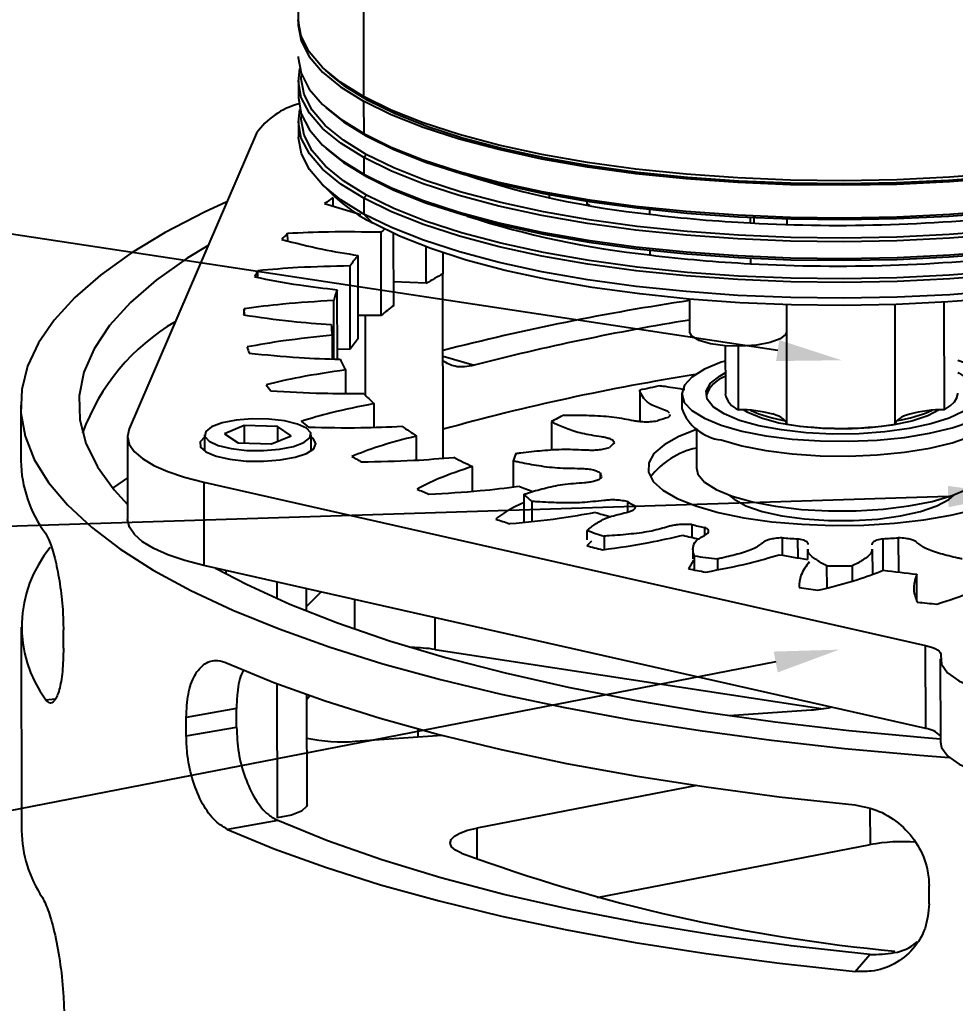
# Model space of a CAD drawing. Header units: millimetres. Extents: x -23 to 1189, y 0 to 841.
# Drawn here: x 428.4 to 573.2, y 382.5 to 534.8 of the extents above; entities that cross this region are included whole.
import ezdxf
from ezdxf import colors
from ezdxf.entities.mleader import LeaderData, LeaderLine
from ezdxf.math import Vec2, Vec3

# ---------------------------------------------------------------- set-up
doc = ezdxf.new("R2010")
doc.units = ezdxf.units.MM

msp = doc.modelspace()

# ---------------------------------------------------------------- linework, layer by layer
at = {"color": 7, "linetype": 'Continuous', "lineweight": 25}
for p, q in [((471.38, 581.47), (471.47, 534.8)), ((481.5, 569.56), (481.59, 522.89)), ((471.66, 533.52), (471.51, 534.74)), ((471.47, 534.09), (471.47, 534.03)), ((475.71, 526.96), (476.42, 526.31)), ((471.49, 525.36), (471.5, 522.78)), ((482.26, 522.29), (481.59, 522.89)), ((475.72, 521.23), (476.15, 520.84)), ((481.6, 522.18), (481.61, 517.17)), ((471.5, 519.06), (471.51, 516.62)), ((465.02, 517.22), (445.28, 471.45)), ((481.61, 517.17), (482, 516.8)), ((475.73, 514.93), (476.16, 514.55)), ((481.61, 513.45), (482.01, 513.94)), ((481.61, 513.45), (481.62, 510.87)), ((481.62, 510.87), (482.02, 510.5)), ((474.96, 509.52), (476.4, 508.08)), ((476.87, 505.96), (476.86, 507.24)), ((481.63, 507.15), (482.02, 507.64)), ((481.63, 507.15), (481.63, 504.71)), ((510.35, 507.25), (510.35, 507.73)), ((475.56, 506.36), (481.14, 504.63)), ((516.18, 506.22), (516.18, 506.72)), ((516.6, 506.04), (516.18, 506.22)), ((482.95, 503.35), (481.63, 504.71)), ((525.86, 505.42), (525.86, 504.68)), ((541.45, 504.18), (541.45, 503.32)), ((542.06, 503.29), (542.06, 504.15)), ((547.16, 503.08), (547.15, 503.96)), ((469.84, 500.56), (469.83, 501.7)), ((484.32, 489), (484.29, 501.89)), ((486.25, 490.57), (486.23, 501.71)), ((491.3, 493.99), (491.29, 499.63)), ((480.77, 485.42), (480.74, 498.31)), ((493.88, 495.48), (493.88, 498.72)), ((525.87, 499.12), (525.87, 498.38)), ((479.52, 483.79), (479.5, 496.68)), ((541.46, 497.89), (541.46, 497.02)), ((465.23, 494.9), (465.23, 495.94)), ((493.91, 466.93), (493.85, 495.46)), ((491.3, 493.99), (486.24, 494.21)), ((477.53, 482.25), (477.51, 492.99)), ((476.99, 482.27), (476.97, 491.33)), ((532.03, 491.54), (532.04, 486.47)), ((547.04, 490.68), (547.07, 472.17)), ((563.89, 472.17), (563.85, 490.71)), ((571.41, 491.06), (571.45, 474.41)), ((463.13, 489.08), (463.12, 490.05)), ((484.32, 489), (480.76, 489.02)), ((481.81, 489.02), (481.84, 476.72)), ((476.76, 482.28), (476.75, 485.94)), ((537.57, 484.32), (537.59, 476.89)), ((539.62, 474.41), (539.6, 484.25)), ((479.52, 483.79), (477.53, 483.73)), ((493.88, 482.72), (498.7, 481.3)), ((478.85, 476.96), (478.84, 480.58)), ((524.34, 477.45), (524.35, 472.62)), ((530.84, 476.87), (530.84, 474.58)), ((428.51, 475.12), (428.53, 466.53)), ((483.22, 471.72), (483.21, 475.36)), ((510.65, 472.58), (510.66, 468.19)), ((456.96, 470.53), (456.97, 468.02)), ((463.1, 471.96), (460.05, 470.7)), ((460.05, 470.7), (462.16, 469.29)), ((468.27, 471.81), (463.1, 471.96)), ((463.1, 471.96), (463.11, 469.26)), ((470.38, 470.39), (468.27, 471.81)), ((468.27, 471.81), (468.28, 469.52)), ((473.47, 468.06), (473.46, 470.56)), ((533.1, 471.51), (533.11, 465.43)), ((445.04, 470.3), (445.06, 457.41)), ((462.16, 469.29), (467.33, 469.13)), ((467.33, 469.13), (470.38, 470.39)), ((489.79, 466.62), (489.78, 470.34)), ((504.74, 466.49), (504.75, 462.48)), ((498.46, 461.81), (498.45, 465.63)), ((518.19, 464.67), (518.19, 463.78)), ((456.84, 463.2), (568.58, 437.93)), ((456.84, 463.2), (456.87, 450.32)), ((506.45, 457.03), (506.44, 461.33)), ((507.63, 460.22), (507.64, 457.16)), ((522.42, 460.2), (522.42, 458.57)), ((516.21, 454.29), (516.21, 455.73)), ((532.39, 456.63), (532.4, 454.66)), ((534.37, 456.2), (534.37, 454.99)), ((516.87, 454.08), (516.12, 453.36)), ((518.81, 454.86), (518.82, 452.78)), ((546.38, 454.6), (546.38, 451.9)), ((548.77, 454.44), (548.78, 451.5)), ((561.96, 454.44), (561.97, 449.55)), ((564.36, 454.59), (564.37, 449.29)), ((532.57, 452.79), (532.57, 451.36)), ((550.28, 452.83), (550.28, 451.25)), ((560.39, 448.98), (560.38, 452.85)), ((532.65, 451.15), (531.86, 449.8)), ((532.79, 449.62), (532.79, 451.8)), ((536.36, 451.33), (536.36, 449.66)), ((568.61, 425.05), (456.87, 450.32)), ((460.25, 449.55), (460.25, 449.05)), ((553.32, 446.85), (553.31, 450.25)), ((557.23, 450.25), (557.23, 447.91)), ((468.14, 447.76), (468.15, 445.21)), ((567.22, 444.87), (567.21, 448.96)), ((472.77, 443.27), (472.76, 446.72)), ((480.25, 440.46), (480.24, 445.03)), ((492.62, 442.23), (492.63, 437.31)), ((428.58, 440.76), (428.64, 409.27)), ((435.13, 437.5), (435.12, 440.36)), ((492.63, 437.31), (552.71, 428.14)), ((568.61, 425.05), (568.58, 437.93)), ((570.86, 435.85), (570.89, 422.96)), ((468.18, 432.03), (468.22, 411.22)), ((432.38, 429.53), (433.86, 429.65)), ((472.83, 413.3), (472.79, 430.33)), ((461.91, 428.16), (454.13, 426.79)), ((461.92, 425.3), (461.91, 428.16)), ((538.2, 427.08), (550.85, 427.95)), ((454.14, 423.93), (454.13, 426.79)), ((454.14, 423.93), (461.92, 425.3)), ((490.06, 423.76), (490.06, 424.99)), ((480.3, 423.09), (493.74, 424.02)), ((533.16, 416.23), (499.13, 409.65)), ((560.03, 407.1), (560.02, 412.61)), ((468.31, 410.81), (460.52, 409.45)), ((499.13, 409.65), (499.14, 404.84)), ((517.74, 398.93), (560.03, 407.1)), ((569.14, 397.92), (569.13, 400.79)), ((557.66, 387.48), (559.97, 390.09))]:
    msp.add_line(p, q, dxfattribs=at)
at = {"color": 7, "linetype": 'Continuous', "lineweight": 25, "flags": 128}
for points in [[(481.59, 522.89), (478.03, 525.11), (475.22, 527.42), (473.17, 529.8), (471.92, 532.23), (471.47, 534.69), (471.47, 534.8)], [(471.48, 534.45), (471.48, 533.97), (471.92, 531.52), (473.17, 529.08), (475.22, 526.7), (478.03, 524.39), (481.6, 522.18)], [(471.48, 529.08), (471.48, 528.96), (471.93, 526.51), (473.18, 524.07), (475.23, 521.69), (478.04, 519.38), (481.61, 517.17)], [(481.61, 513.45), (478.05, 515.66), (475.23, 517.97), (473.19, 520.35), (471.94, 522.78), (471.49, 525.24), (471.72, 527.22)], [(482.01, 513.94), (478.46, 516.14), (475.66, 518.44), (473.63, 520.81), (472.39, 523.23), (471.94, 525.67), (471.97, 526.41)], [(482.26, 522.29), (478.73, 524.48), (476.42, 526.31)], [(471.5, 522.78), (471.5, 522.66), (471.94, 520.21), (473.2, 517.77), (475.24, 515.39), (478.06, 513.08), (481.62, 510.87)], [(580.27, 511.04), (572.28, 510.41), (564.13, 510.02), (555.9, 509.88), (547.67, 509.97), (539.51, 510.3), (531.5, 510.88), (523.72, 511.68), (516.26, 512.71), (509.16, 513.95), (502.52, 515.39), (496.38, 517.03), (490.81, 518.83), (485.87, 520.8), (481.59, 522.89)], [(481.63, 507.15), (478.06, 509.36), (475.25, 511.67), (473.2, 514.05), (471.95, 516.48), (471.5, 518.94), (471.73, 520.92)], [(476.15, 520.84), (478.46, 519.01), (482, 516.8)], [(580.27, 510.32), (572.28, 509.7), (564.14, 509.31), (555.9, 509.16), (547.67, 509.25), (539.51, 509.59), (531.5, 510.16), (523.73, 510.96), (516.26, 511.99), (509.16, 513.23), (502.52, 514.68), (496.38, 516.31), (490.81, 518.12), (485.87, 520.08), (481.6, 522.18)], [(580.05, 510.54), (572.13, 509.92), (564.06, 509.53), (555.9, 509.38), (547.74, 509.48), (539.65, 509.81), (531.72, 510.38), (524.01, 511.17), (516.61, 512.19), (509.58, 513.42), (502.99, 514.85), (496.91, 516.47), (491.39, 518.26), (486.49, 520.21), (482.26, 522.29)], [(482.02, 507.64), (478.48, 509.84), (475.68, 512.14), (473.64, 514.51), (472.4, 516.93), (471.95, 519.37), (471.98, 520.11)], [(481.63, 504.71), (478.07, 506.93), (475.25, 509.24), (473.21, 511.62), (471.96, 514.05), (471.51, 516.51), (471.51, 516.62)], [(481.61, 517.17), (485.88, 515.07), (490.82, 513.11), (496.39, 511.3), (502.53, 509.67), (509.17, 508.22), (516.27, 506.98), (523.74, 505.95), (531.51, 505.15), (539.52, 504.58), (547.68, 504.24), (555.91, 504.15), (564.15, 504.3), (572.29, 504.69), (580.28, 505.31)], [(482, 516.8), (486.25, 514.72), (491.17, 512.77), (496.71, 510.97), (502.81, 509.34), (509.42, 507.91), (516.48, 506.67), (523.91, 505.65), (531.64, 504.85), (539.6, 504.28), (547.72, 503.95), (555.91, 503.86), (564.1, 504), (572.2, 504.39), (580.15, 505.01)], [(476.16, 514.55), (478.47, 512.71), (482.02, 510.5)], [(580.29, 501.59), (572.3, 500.97), (564.15, 500.58), (555.92, 500.43), (547.69, 500.52), (539.53, 500.86), (531.52, 501.43), (523.74, 502.23), (516.27, 503.26), (509.18, 504.5), (502.54, 505.95), (496.4, 507.58), (490.83, 509.39), (485.89, 511.35), (481.61, 513.45)], [(580.15, 502.15), (572.21, 501.53), (564.11, 501.14), (555.92, 500.99), (547.73, 501.09), (539.61, 501.42), (531.65, 501.99), (523.91, 502.79), (516.48, 503.81), (509.43, 505.04), (502.82, 506.48), (496.71, 508.11), (491.18, 509.9), (486.26, 511.85), (482.01, 513.94)], [(481.62, 510.87), (485.89, 508.77), (490.84, 506.81), (496.4, 505), (502.54, 503.37), (509.19, 501.93), (516.28, 500.68), (523.75, 499.65), (531.52, 498.85), (539.53, 498.28), (547.69, 497.95), (555.93, 497.85), (564.16, 498), (572.31, 498.39), (580.29, 499.01)], [(482.02, 510.5), (486.27, 508.42), (491.18, 506.47), (496.72, 504.67), (502.82, 503.05), (509.44, 501.61), (516.49, 500.37), (523.92, 499.35), (531.65, 498.55), (539.62, 497.98), (547.73, 497.65), (555.92, 497.56), (564.11, 497.7), (572.22, 498.09), (580.16, 498.71)], [(580.3, 495.29), (572.31, 494.67), (564.16, 494.28), (555.93, 494.13), (547.7, 494.22), (539.54, 494.56), (531.53, 495.13), (523.76, 495.93), (516.29, 496.96), (509.19, 498.2), (502.55, 499.65), (496.41, 501.28), (490.84, 503.09), (485.9, 505.05), (481.63, 507.15)], [(580.17, 495.85), (572.22, 495.23), (564.12, 494.84), (555.93, 494.69), (547.74, 494.79), (539.62, 495.12), (531.66, 495.69), (523.93, 496.49), (516.5, 497.51), (509.44, 498.75), (502.83, 500.18), (496.73, 501.81), (491.19, 503.6), (486.27, 505.55), (482.02, 507.64)], [(460.44, 506.61), (456.94, 504.98), (450.88, 501.84), (445.51, 498.58), (440.84, 495.24), (436.9, 491.81), (433.71, 488.31), (431.26, 484.76), (429.59, 481.17), (428.68, 477.56), (428.55, 473.94), (429.2, 470.33), (430.62, 466.74), (432.81, 463.18), (435.76, 459.68), (439.46, 456.24), (443.88, 452.88), (449.02, 449.61), (454.86, 446.45), (461.36, 443.4), (468.5, 440.49), (476.25, 437.73), (484.59, 435.11), (493.47, 432.67), (502.86, 430.4), (512.73, 428.31), (523.02, 426.42), (533.7, 424.74), (544.73, 423.25), (556.05, 421.99), (567.63, 420.94), (572.24, 420.59)], [(580.3, 492.86), (572.32, 492.23), (564.17, 491.84), (555.94, 491.7), (547.7, 491.79), (539.54, 492.12), (531.54, 492.7), (523.76, 493.5), (516.29, 494.53), (509.2, 495.77), (502.55, 497.21), (496.42, 498.85), (490.85, 500.65), (485.9, 502.62), (481.63, 504.71)], [(579.87, 491.71), (572.02, 491.1), (564.02, 490.71), (555.93, 490.57), (547.84, 490.66), (539.83, 490.99), (531.97, 491.55), (524.33, 492.34), (516.99, 493.35), (510.02, 494.57), (503.5, 495.99), (497.47, 497.59), (492, 499.37), (487.14, 501.29), (482.95, 503.35)], [(457.53, 499.85), (454.3, 497.87), (449.5, 494.49), (445.49, 491.01), (442.27, 487.46), (439.88, 483.86), (438.31, 480.22), (437.57, 476.55), (437.67, 472.88), (438.61, 469.23), (440.39, 465.6), (442.98, 462.02), (445.06, 459.77)], [(547.04, 486.5), (546.91, 486.09), (546.07, 485.39), (544.51, 484.82), (542.42, 484.42), (540.01, 484.25), (537.56, 484.32), (535.31, 484.63), (533.53, 485.14), (532.4, 485.79), (532.04, 486.47)], [(537.58, 481.96), (536.95, 481.76), (534.35, 480.68), (532.42, 479.48), (531.24, 478.2), (530.84, 476.88), (531.23, 475.56), (532.41, 474.29), (534.34, 473.09), (536.94, 472.03)], [(536.94, 472.03), (540.15, 471.12), (543.85, 470.39), (547.93, 469.88), (552.25, 469.59), (556.69, 469.54), (561.08, 469.72), (565.31, 470.14), (569.21, 470.78), (572.68, 471.61), (575.6, 472.61), (577.88, 473.75), (579.44, 475), (580.24, 476.3), (580.24, 477.63), (579.45, 478.93), (577.89, 480.17), (575.62, 481.3), (573.58, 482.03)], [(573.58, 480.19), (573.8, 480.08), (575.49, 478.96), (576.41, 477.76), (576.54, 476.54), (575.86, 475.32), (574.4, 474.17), (572.22, 473.12), (569.4, 472.22), (566.05, 471.5), (562.29, 470.99), (558.28, 470.71), (554.17, 470.66), (550.11, 470.86), (546.26, 471.29), (542.77, 471.93), (539.77, 472.77), (537.38, 473.77), (535.69, 474.88), (534.76, 476.08), (534.63, 477.31), (535.31, 478.52), (536.77, 479.68), (537.58, 480.12)], [(571.45, 474.41), (572.36, 475), (573.03, 475.63), (573.44, 476.27), (573.59, 476.92), (573.59, 476.96)], [(536.95, 469.74), (540.15, 468.83), (543.85, 468.1), (547.93, 467.59), (552.26, 467.3), (556.69, 467.25), (561.09, 467.43), (565.31, 467.85), (569.22, 468.48), (572.69, 469.32), (575.61, 470.32), (577.89, 471.46), (579.45, 472.71), (580.24, 474.01), (580.34, 474.68)], [(570.7, 474.4), (568.93, 473.48), (566.44, 472.66), (563.4, 472.02), (559.97, 471.61), (556.32, 471.43), (552.64, 471.5), (549.1, 471.81), (545.88, 472.35), (543.16, 473.09), (541.05, 473.99), (540.39, 474.4)], [(547.07, 472.17), (547.04, 472.39), (546.94, 472.61), (546.76, 472.82), (546.52, 473.03), (546.21, 473.23), (545.84, 473.42), (545.4, 473.59), (544.91, 473.76)], [(566.12, 473.75), (565.62, 473.59), (565.18, 473.41), (564.8, 473.22), (564.48, 473.02), (564.23, 472.82), (564.04, 472.6), (563.93, 472.39), (563.89, 472.17)], [(468.57, 468.3), (470.73, 468.72), (472.36, 469.33), (473.28, 470.05), (473.42, 470.82), (472.75, 471.56), (471.35, 472.21), (469.34, 472.69), (466.94, 472.96), (464.36, 473), (461.86, 472.79), (459.7, 472.37), (458.07, 471.77), (457.15, 471.05), (457.01, 470.28), (457.68, 469.53), (459.08, 468.89), (461.09, 468.41), (463.49, 468.13), (466.07, 468.1), (468.57, 468.3)], [(445.28, 471.45), (445.04, 470.28), (445.31, 469.11), (446.08, 467.96), (447.35, 466.85), (449.1, 465.81), (451.29, 464.84), (453.88, 463.96), (456.84, 463.2)], [(533.1, 471.35), (530.36, 470.27), (528.09, 468.99), (526.53, 467.62), (525.72, 466.2), (525.69, 464.75), (526.43, 463.33), (527.93, 461.96), (530.15, 460.69), (533.02, 459.53), (536.48, 458.53), (540.44, 457.71), (544.79, 457.09), (549.41, 456.69), (554.2, 456.52), (559.03, 456.57), (563.76, 456.86), (568.29, 457.37), (572.49, 458.09), (576.25, 459)], [(456.97, 470.17), (456.29, 469.44), (456.35, 468.64), (457.19, 467.88), (458.75, 467.23), (460.89, 466.75), (463.4, 466.48), (466.08, 466.44), (468.68, 466.64), (470.98, 467.06), (472.76, 467.66), (473.87, 468.39), (474.22, 469.19), (473.76, 469.98), (473.47, 470.21)], [(533.11, 465.43), (533.35, 464.45), (534.37, 463.21), (536.17, 462.05), (538.66, 461.02)], [(538.66, 461.02), (541.77, 460.15), (545.37, 459.47), (549.35, 459), (553.55, 458.77), (557.83, 458.79), (562.03, 459.04), (565.99, 459.53), (569.58, 460.23), (572.67, 461.12), (575.14, 462.17), (576.9, 463.33), (577.89, 464.58), (578.11, 465.51)], [(445.05, 463.88), (442.88, 462.37), (442.76, 462.28)], [(538.25, 461.16), (538.95, 460.55), (540.77, 459.54), (543.27, 458.67), (546.34, 457.98), (549.82, 457.51), (553.57, 457.26), (557.42, 457.26), (561.18, 457.5), (564.69, 457.98), (567.78, 458.67), (570.32, 459.53), (572.19, 460.54), (572.99, 461.23)], [(456.87, 450.32), (453.91, 451.08), (451.31, 451.96), (449.12, 452.92), (447.38, 453.97), (446.11, 455.08), (445.33, 456.23), (445.06, 457.39), (445.06, 457.41)], [(458.68, 449.9), (463.46, 447.4), (470.17, 444.34), (477.56, 441.42), (485.61, 438.67), (494.27, 436.08), (503.5, 433.68), (513.27, 431.47), (523.52, 429.46), (534.21, 427.67), (545.29, 426.11), (556.7, 424.77), (568.4, 423.67), (570.88, 423.47)], [(475.02, 446.21), (473.06, 444.27), (472.77, 443.95)], [(568.58, 437.93), (569.14, 437.79), (569.64, 437.62), (570.07, 437.44), (570.41, 437.24), (570.68, 437.04), (570.85, 436.82), (570.93, 436.6), (570.93, 436.38)], [(570.93, 436.38), (571.02, 435.02), (571.97, 433.7), (573.74, 432.45), (576.27, 431.33), (579.46, 430.37), (583.2, 429.6), (587.36, 429.07), (591.79, 428.78), (596.33, 428.74), (600.82, 428.96), (605.09, 429.43), (609, 430.12), (612.4, 431.03), (615.17, 432.11), (617.22, 433.33), (618.46, 434.63)], [(460.46, 435.21), (467.72, 432.21), (475.63, 429.35), (484.15, 426.66), (493.24, 424.14), (502.88, 421.81), (513.01, 419.67), (523.6, 417.74), (534.59, 416.02), (545.94, 414.52), (557.61, 413.25)], [(472.8, 429.64), (473.09, 429.96), (473.28, 430.16)], [(570.89, 422.96), (571.05, 422.14), (572, 420.81), (573.77, 419.57), (576.29, 418.44), (579.48, 417.48), (583.23, 416.72), (587.39, 416.18), (591.82, 415.89), (596.36, 415.86), (600.84, 416.07), (605.12, 416.54), (609.02, 417.24), (612.42, 418.15), (615.2, 419.23), (617.24, 420.44), (618.49, 421.75)], [(472.83, 413.3), (472.77, 413.01), (471.99, 412.27), (470.41, 411.65), (468.22, 411.22)], [(559.97, 390.09), (547.78, 391.45), (535.95, 393.06), (524.55, 394.93), (513.64, 397.05), (503.28, 399.39), (493.52, 401.95), (484.4, 404.72), (475.99, 407.68), (468.31, 410.81)], [(496.73, 405.79), (495.8, 406.26), (495.21, 406.78), (494.98, 407.32), (495.13, 407.87), (495.65, 408.4), (496.51, 408.88), (497.69, 409.31), (499.13, 409.65)], [(460.52, 409.45), (467.77, 406.44), (475.68, 403.59), (484.2, 400.89), (493.29, 398.38), (502.93, 396.04), (513.06, 393.91), (523.65, 391.97), (534.64, 390.25), (545.99, 388.75), (557.66, 387.48)]]:
    msp.add_lwpolyline(points, dxfattribs=at)
at = {"color": 7, "linetype": 'Continuous', "lineweight": 25}
for centre, radius, start, end in [((474.48, 510.57), 11.57, 104.6028, 144.9222), ((540.57, 643.01), 139.1, 251.9371, 263.9305), ((510.04, 456.81), 60.36, 123.3408, 124.8333), ((495.31, 527.41), 27.05, 225.6226, 242.7914), ((540.64, 637.08), 139.48, 252.0426, 263.9197), ((553.49, 731.66), 228.65, 263.0576, 266.9803), ((555, 751.32), 248.36, 266.8726, 276.8804), ((493.59, 477.22), 34.11, 134.1506, 136.3343), ((509.95, 472.26), 39.2, 129.8183, 130.8926), ((498.62, 483.38), 23.29, 140.1399, 145.1856), ((553.51, 725.36), 228.65, 263.0576, 266.9803), ((555.01, 745.02), 248.36, 266.8726, 276.8804), ((482.16, 486.18), 19.54, 150.0259, 153.1915), ((528.23, 432.68), 71.57, 118.6829, 121.0696), ((490.94, 487.74), 14.43, 158.6496, 165.5938), ((511.54, 457.52), 41.62, 127.4211, 130.847), ((588.72, 113.35), 382.2, 98.5287, 104.3675), ((477, 488.08), 14.02, 171.9081, 175.8591), ((469.16, 459.5), 33.08, 120.3886, 159.9405), ((489.34, 488.13), 12.78, 182.374, 189.9017), ((589.32, 132.36), 360.52, 99.1424, 104.5585), ((498.64, 470.5), 23.29, 140.1399, 145.1856), ((478.7, 488.51), 15.76, 196.0884, 199.7424), ((493.99, 489.85), 17.76, 205.4306, 211.4759), ((586.51, 138.33), 345.7, 98.9204, 105.5389), ((487.04, 493.27), 25.41, 216.0971, 218.7547), ((539.05, 475.1), 4.69, 108.2501, 161.3338), ((504.34, 497.98), 30.96, 222.7838, 226.9568), ((546.63, 381.87), 98.14, 101.2278, 103.13), ((540.8, 477.46), 3.27, 190.0543, 248.6885), ((525.87, 445.27), 31.27, 115.045, 119.1233), ((537.83, 477.12), 7.43, 199.9367, 263.1689), ((539.92, 455.19), 19.22, 74.9467, 90.898), ((550.56, 494.78), 22.37, 246.0346, 260.5761), ((560.88, 493.71), 21.23, 278.83, 294.2096), ((571.15, 454.87), 19.54, 89.1302, 104.9065), ((501.08, 507.46), 45.41, 230.0965, 231.9008), ((541.94, 430.38), 44.84, 107.1088, 109.3318), ((555.49, 528.08), 56.54, 261.4356, 278.5431), ((519.24, 516.56), 54.8, 234.6357, 237.4873), ((526.45, 461.82), 9.6, 128.907, 135.1221), ((510.05, 465.17), 5.46, 152.963, 166.0213), ((535.69, 456.56), 12.21, 102.2478, 142.5597), ((448.03, 466.87), 19.5, 181.0141, 216.4125), ((519.25, 534.64), 78.14, 239.6565, 240.913), ((537.04, 547.89), 90.86, 242.8342, 244.8698), ((521.95, 465.51), 3.85, 192.5308, 203.9546), ((539.59, 576.22), 124.45, 246.4454, 247.3668), ((554.93, 589.66), 136.32, 248.7819, 249.7715), ((515.38, 469.67), 12.22, 222.9928, 230.6249), ((533.13, 479.17), 21.79, 240.5636, 244.1602), ((572.86, 643.73), 193.3, 253.3475, 254.0645), ((560.04, 631.13), 183.07, 251.5306, 252.2429), ((536.1, 510.86), 58.61, 250.1671, 252.8495), ((548.35, 525.02), 70.22, 256.8622, 258.5105), ((588.66, 705.26), 256.84, 257.0229, 257.5997), ((555.06, 571.93), 117.66, 265.7667, 266.9351), ((555.67, 572.92), 118.64, 273.0367, 274.1986), ((447.84, 440.85), 19.16, 140.2987, 216.1972), ((578.68, 695.96), 250.53, 255.5405, 256.1184), ((552.1, 582.8), 132.42, 261.6121, 263.1699), ((601.61, 771.61), 324.45, 260.1155, 260.8971), ((594.04, 765.31), 321.58, 258.8517, 259.341), ((555.3, 620.88), 170.64, 269.3316, 270.6471), ((610.01, 830.26), 383.69, 262.8168, 263.5959), ((605.28, 832.57), 389.77, 261.7002, 262.1306), ((612.27, 890.79), 448.42, 264.2424, 264.6344), ((488.63, 410.07), 27.54, 81.6466, 89.1959), ((549.43, 450.71), 22.81, 273.5647, 281.4585), ((568.21, 421.38), 3.69, 43.6361, 83.8541), ((478.21, 448.89), 25.88, 257.9414, 274.6246), ((447.92, 409.6), 19.28, 180.9924, 213.6448), ((564.94, 379.85), 27.69, 85.6027, 100.2183), ((588.2, 654.31), 264.81, 249.7941, 264.7209)]:
    msp.add_arc(centre, radius, start, end, dxfattribs=at)
for points, knots in [([(484.29, 501.89), (481.58, 501.93), (476.74, 502.02), (471.95, 501.8), (469.83, 501.7)], [0, 0, 0, 0, 0.559727, 1, 1, 1, 1]), ([(468.92, 500.78), (470.97, 500.25), (474.62, 499.3), (478.87, 498.61), (480.74, 498.31)], [0, 0, 0, 0, 0.560078, 1, 1, 1, 1]), ([(479.5, 496.68), (476.79, 496.62), (471.95, 496.52), (467.28, 496.12), (465.23, 495.94)], [0, 0, 0, 0, 0.559727, 1, 1, 1, 1]), ([(464.72, 494.99), (466.97, 494.54), (471.01, 493.74), (475.52, 493.22), (477.51, 492.99)], [0, 0, 0, 0, 0.560078, 1, 1, 1, 1]), ([(476.97, 491.33), (474.31, 491.17), (469.55, 490.88), (465.09, 490.31), (463.12, 490.05)], [0, 0, 0, 0, 0.559727, 1, 1, 1, 1]), ([(463.02, 489.09), (465.45, 488.74), (469.8, 488.1), (474.5, 487.76), (476.57, 487.6)], [0, 0, 0, 0, 0.560078, 1, 1, 1, 1]), ([(476.75, 485.94), (474.18, 485.68), (469.57, 485.21), (465.39, 484.47), (463.55, 484.14)], [0, 0, 0, 0, 0.559727, 1, 1, 1, 1]), ([(463.86, 483.19), (466.43, 482.92), (471.02, 482.46), (475.83, 482.3), (477.95, 482.23)], [0, 0, 0, 0, 0.560078, 1, 1, 1, 1]), ([(498.7, 481.3), (497.68, 481.12), (495.92, 480.82), (494.48, 481.62), (493.88, 481.96)], [0, 0, 0, 0, 0.580031, 1, 1, 1, 1]), ([(478.84, 480.58), (476.4, 480.23), (472.03, 479.59), (468.2, 478.69), (466.51, 478.3)], [0, 0, 0, 0, 0.559727, 1, 1, 1, 1]), ([(467.23, 477.36), (469.89, 477.2), (474.64, 476.92), (479.49, 476.94), (481.62, 476.95)], [0, 0, 0, 0, 0.560078, 1, 1, 1, 1]), ([(528.96, 473.88), (528.88, 473.96), (528.7, 474.13), (527.67, 474.55), (525.93, 475.15), (524.92, 476.17), (524.47, 476.94), (524.36, 477.37), (524.34, 477.45)], [0, 0, 0, 0, 0.066697, 0.132503, 0.40018, 0.668615, 0.937302, 1, 1, 1, 1]), ([(527.52, 478.14), (527.77, 478.11), (529.09, 477.94), (530.32, 477.73), (531.32, 477.56)], [0, 0, 0, 0, 0.191553, 1, 1, 1, 1]), ([(483.21, 475.36), (480.94, 474.91), (476.87, 474.11), (473.45, 473.08), (471.95, 472.62)], [0, 0, 0, 0, 0.559727, 1, 1, 1, 1]), ([(512.64, 473.6), (512.91, 473.6), (514.35, 473.61), (516.96, 473.55), (520.47, 473.35), (522.63, 472.89), (524.14, 472.63), (525.02, 472.55), (526.05, 472.57), (526.73, 472.65), (527.1, 472.7)], [0, 0, 0, 0, 0.053801, 0.284363, 0.514709, 0.744404, 0.800873, 0.858106, 0.921567, 1, 1, 1, 1]), ([(528.75, 473.24), (528.89, 473.35), (529.06, 473.5), (529.01, 473.65), (529, 473.68)], [0, 0, 0, 0, 0.7962988, 1, 1, 1, 1]), ([(520.43, 469.29), (520.38, 469.4), (520.29, 469.62), (519.81, 469.89), (519.17, 470.09), (517.67, 470.35), (515.25, 470.68), (512.93, 471.49), (511.47, 472.13), (510.78, 472.51), (510.65, 472.58)], [0, 0, 0, 0, 0.078433, 0.141894, 0.199127, 0.255596, 0.485291, 0.715637, 0.946199, 1, 1, 1, 1]), ([(473.06, 471.72), (475.77, 471.67), (480.61, 471.56), (485.41, 471.77), (487.52, 471.87)], [0, 0, 0, 0, 0.560078, 1, 1, 1, 1]), ([(489.78, 470.34), (487.72, 469.81), (484.02, 468.87), (481.07, 467.71), (479.77, 467.2)], [0, 0, 0, 0, 0.559727, 1, 1, 1, 1]), ([(505.18, 467.65), (505.43, 467.69), (506.74, 467.87), (509.2, 468.13), (512.69, 468.38), (515.3, 468.22), (517.04, 468.17), (517.94, 468.21), (518.87, 468.34), (519.38, 468.5), (519.65, 468.59)], [0, 0, 0, 0, 0.053801, 0.284363, 0.514709, 0.744404, 0.800873, 0.858106, 0.921567, 1, 1, 1, 1]), ([(481.26, 466.36), (483.98, 466.4), (488.82, 466.48), (493.5, 466.88), (495.55, 467.05)], [0, 0, 0, 0, 0.560078, 1, 1, 1, 1]), ([(518.19, 464.67), (517.98, 464.77), (517.61, 464.96), (516.8, 465.15), (515.95, 465.25), (514.21, 465.31), (511.55, 465.31), (508.32, 465.77), (506.11, 466.18), (504.96, 466.44), (504.74, 466.49)], [0, 0, 0, 0, 0.078433, 0.141894, 0.199127, 0.255596, 0.485291, 0.715637, 0.946199, 1, 1, 1, 1]), ([(498.45, 465.63), (496.63, 465.02), (493.37, 463.94), (490.93, 462.69), (489.86, 462.13)], [0, 0, 0, 0, 0.559727, 1, 1, 1, 1]), ([(506.44, 461.33), (506.62, 461.39), (507.57, 461.72), (509.48, 462.26), (512.34, 462.91), (514.95, 463.08), (516.61, 463.24), (517.38, 463.39), (518.05, 463.63), (518.29, 463.83), (518.43, 463.94)], [0, 0, 0, 0, 0.053801, 0.284363, 0.514709, 0.744404, 0.800873, 0.858106, 0.921567, 1, 1, 1, 1]), ([(491.7, 461.35), (494.38, 461.5), (499.15, 461.77), (503.62, 462.33), (505.59, 462.58)], [0, 0, 0, 0, 0.560078, 1, 1, 1, 1]), ([(506.45, 460.05), (505.84, 459.78), (504.04, 458.98), (502.84, 458.09), (502.04, 457.49)], [0, 0, 0, 0, 0.336925, 1, 1, 1, 1]), ([(522.42, 460.2), (522.09, 460.26), (521.5, 460.39), (520.5, 460.46), (519.58, 460.45), (517.91, 460.29), (515.47, 459.97), (511.89, 460), (509.3, 460.1), (507.9, 460.2), (507.63, 460.22)], [0, 0, 0, 0, 0.0784335, 0.1418943, 0.1991273, 0.2555957, 0.4852914, 0.7156366, 0.9461987, 1, 1, 1, 1]), ([(504.21, 456.79), (506.8, 457.04), (511.42, 457.48), (515.62, 458.22), (517.46, 458.54)], [0, 0, 0, 0, 0.560078, 1, 1, 1, 1]), ([(516.21, 455.73), (516.29, 455.8), (516.72, 456.22), (517.72, 456.94), (519.46, 457.88), (521.62, 458.35), (522.92, 458.7), (523.43, 458.93), (523.71, 459.23), (523.66, 459.44), (523.63, 459.56)], [0, 0, 0, 0, 0.053801, 0.284363, 0.514709, 0.744404, 0.800873, 0.858106, 0.921567, 1, 1, 1, 1]), ([(432.33, 455.3), (432.61, 454.78), (433.17, 453.74), (434.01, 450.72), (434.68, 447.04), (435.06, 443.4), (435.11, 441.23), (435.12, 440.36)], [0, 0, 0, 0, 0.214572, 0.429157, 0.643516, 0.857976, 1, 1, 1, 1]), ([(532.39, 456.63), (532, 456.65), (531.28, 456.69), (530.26, 456.64), (529.45, 456.52), (528.13, 456.17), (526.33, 455.58), (523.02, 455.17), (520.5, 454.95), (519.08, 454.87), (518.81, 454.86)], [0, 0, 0, 0, 0.0784335, 0.1418943, 0.1991273, 0.2555957, 0.4852914, 0.7156366, 0.9461987, 1, 1, 1, 1]), ([(532.79, 451.8), (532.76, 451.89), (532.58, 452.31), (532.52, 453.09), (532.84, 454.16), (534.18, 454.85), (534.89, 455.33), (535.04, 455.6), (534.9, 455.9), (534.55, 456.1), (534.37, 456.2)], [0, 0, 0, 0, 0.053801, 0.284363, 0.514709, 0.744404, 0.800873, 0.858106, 0.921567, 1, 1, 1, 1]), ([(518.57, 452.74), (521.03, 453.09), (525.43, 453.71), (529.29, 454.6), (530.98, 454.99)], [0, 0, 0, 0, 0.560078, 1, 1, 1, 1]), ([(546.38, 454.6), (545.99, 454.57), (545.28, 454.52), (544.41, 454.35), (543.84, 454.13), (543.11, 453.66), (542.25, 452.9), (539.78, 452.12), (537.78, 451.62), (536.58, 451.37), (536.36, 451.33)], [0, 0, 0, 0, 0.078433, 0.141894, 0.199127, 0.255596, 0.485291, 0.715637, 0.946199, 1, 1, 1, 1]), ([(550.42, 453.54), (550.42, 453.6), (550.42, 453.74), (550.21, 453.98), (549.66, 454.24), (549.09, 454.37), (548.77, 454.44)], [0, 0, 0, 0, 0.162043, 0.402888, 0.66994, 1, 1, 1, 1]), ([(561.96, 454.44), (561.64, 454.37), (561.06, 454.24), (560.5, 453.98), (560.27, 453.73), (560.27, 453.58), (560.27, 453.51)], [0, 0, 0, 0, 0.322313, 0.583097, 0.81829, 1, 1, 1, 1]), ([(574.23, 451.32), (574.01, 451.37), (572.83, 451.61), (570.85, 452.12), (568.41, 452.9), (567.59, 453.65), (566.88, 454.13), (566.31, 454.34), (565.45, 454.51), (564.75, 454.56), (564.36, 454.59)], [0, 0, 0, 0, 0.053801, 0.284363, 0.514709, 0.744404, 0.800873, 0.858106, 0.921567, 1, 1, 1, 1]), ([(553.31, 450.25), (553.17, 450.32), (552.43, 450.69), (551.34, 451.39), (550.32, 452.2), (550.4, 452.69), (550.42, 452.83)], [0, 0, 0, 0, 0.088649, 0.46855, 0.848093, 1, 1, 1, 1]), ([(560.24, 452.85), (560.26, 452.7), (560.31, 452.2), (559.26, 451.39), (558.13, 450.68), (557.37, 450.32), (557.23, 450.25)], [0, 0, 0, 0, 0.16011, 0.535982, 0.912208, 1, 1, 1, 1]), ([(534.56, 449.28), (536.86, 449.72), (540.96, 450.5), (544.4, 451.53), (545.92, 451.98)], [0, 0, 0, 0, 0.560078, 1, 1, 1, 1]), ([(550.58, 450.85), (550.07, 450.16), (549.08, 448.85), (549.03, 447.52), (549.01, 446.88)], [0, 0, 0, 0, 0.523426, 1, 1, 1, 1]), ([(551.91, 446.47), (554, 446.99), (557.74, 447.92), (560.72, 449.07), (562.03, 449.57)], [0, 0, 0, 0, 0.5600776, 1, 1, 1, 1]), ([(567.21, 448.96), (566.95, 448.15), (566.48, 446.71), (567.04, 445.27), (567.28, 444.63)], [0, 0, 0, 0, 0.559727, 1, 1, 1, 1]), ([(570.34, 444.34), (572.19, 444.93), (575.5, 446), (577.97, 447.25), (579.05, 447.8)], [0, 0, 0, 0, 0.560078, 1, 1, 1, 1]), ([(435.13, 437.5), (435.1, 436.25), (435.03, 433.75), (434.51, 430.91), (433.78, 429.21), (433.02, 428.82), (432.56, 429.33), (432.38, 429.53)], [0, 0, 0, 0, 0.2145998, 0.4292005, 0.6437624, 0.8581736, 1, 1, 1, 1]), ([(454.13, 426.79), (454.19, 428.05), (454.32, 430.55), (455.36, 433.45), (456.94, 435.27), (458.74, 435.79), (459.97, 435.38), (460.46, 435.21)], [0, 0, 0, 0, 0.2146, 0.429201, 0.643762, 0.858174, 1, 1, 1, 1]), ([(463.1, 434.19), (463, 434.06), (462.44, 433.22), (462.03, 431.05), (461.94, 428.98), (461.91, 428.16)], [0, 0, 0, 0, 0.104448, 0.643061, 1, 1, 1, 1]), ([(461.92, 425.3), (461.99, 423.97), (462.12, 421.33), (463.18, 417.37), (464.77, 414.01), (466.58, 411.78), (467.82, 411.09), (468.31, 410.81)], [0, 0, 0, 0, 0.21459, 0.429181, 0.64373, 0.858112, 1, 1, 1, 1]), ([(460.52, 409.45), (459.77, 409.91), (458.29, 410.83), (456.38, 413.71), (454.98, 417.3), (454.24, 420.9), (454.17, 423.07), (454.14, 423.93)], [0, 0, 0, 0, 0.214572, 0.429157, 0.643516, 0.857976, 1, 1, 1, 1]), ([(557.61, 413.25), (558.89, 413), (561.45, 412.5), (564.9, 410.23), (567.52, 407.11), (568.92, 403.78), (569.07, 401.64), (569.13, 400.79)], [0, 0, 0, 0, 0.214572, 0.429157, 0.643516, 0.857976, 1, 1, 1, 1]), ([(431.87, 398.92), (432.19, 398.27), (432.84, 396.97), (433.86, 393.2), (434.69, 388.59), (435.17, 384.05), (435.22, 381.32), (435.24, 380.24)], [0, 0, 0, 0, 0.214504, 0.429027, 0.643198, 0.857526, 1, 1, 1, 1]), ([(569.14, 397.92), (569.01, 396.65), (568.76, 394.09), (566.77, 390.82), (563.85, 388.47), (560.62, 387.39), (558.5, 387.45), (557.66, 387.48)], [0, 0, 0, 0, 0.2146, 0.429201, 0.643762, 0.858174, 1, 1, 1, 1]), ([(559.97, 390.09), (561.23, 390.11), (563.75, 390.16), (566.31, 391.09), (567.22, 392.04), (567.27, 392.09)], [0, 0, 0, 0, 0.485536, 0.971103, 1, 1, 1, 1])]:
    msp.add_open_spline(points, degree=3, knots=knots, dxfattribs=at)

# ---------------------------------------------------------------- leaders
ml = msp.add_multileader_mtext('Standard')
ml.set_content('{\\fSimSun|b0|i0|c134|p2;航偏动力传动轴}', color=256)
ml.set_leader_properties()
ml.build(insert=Vec2(0, 0))
ml.multileader.update_dxf_attribs({"text_attachment_direction": 1, "text_right_attachment_type": 6, "dogleg_length": 0.36, "arrow_head_size": 10})
ctx = ml.context
ctx.base_point, ctx.char_height, ctx.arrow_head_size, ctx.plane_origin = Vec3(226.08, 532.12), 20, 10, Vec3(220.19, 532.12)
ctx.right_attachment, ctx.text_align_type = 6, 1
notes = []
notes.append((ctx, [(0, (1, 1, 0), (226.08, 532.12), (1, 0), 0.36, [(0, [(555.57, 482.08)], 0, [])])]))
ctx.mtext.insert, ctx.mtext.alignment, ctx.mtext.flow_direction = Vec3(226.08, 560.71), 2, 5
ml = msp.add_multileader_mtext('Standard')
ml.set_content('{\\fSimSun|b0|i0|c134|p2;航偏动力输入小齿轮}', color=256)
ml.set_leader_properties()
ml.build(insert=Vec2(0, 0))
ml.multileader.update_dxf_attribs({"text_attachment_direction": 1, "text_right_attachment_type": 6, "dogleg_length": 0.36, "arrow_head_size": 10})
ctx = ml.context
ctx.base_point, ctx.char_height, ctx.arrow_head_size, ctx.plane_origin = Vec3(226.71, 450.03), 20, 10, Vec3(226.71, 486.04)
ctx.right_attachment, ctx.text_align_type = 6, 1
notes.append((ctx, [(0, (1, 1, 0), (226.71, 450.03), (1, 0), 0.36, [(0, [(582.08, 461.3)], 0, [])])]))
ctx.mtext.insert, ctx.mtext.alignment, ctx.mtext.flow_direction = Vec3(226.71, 478.51), 2, 5
ml = msp.add_multileader_mtext('Standard')
ml.set_content('{\\fSimSun|b0|i0|c134|p2;航偏动力输出大齿轮}', color=256)
ml.set_leader_properties()
ml.build(insert=Vec2(0, 0))
ml.multileader.update_dxf_attribs({"text_attachment_direction": 1, "text_right_attachment_type": 6, "dogleg_length": 0.36, "arrow_head_size": 10})
ctx = ml.context
ctx.base_point, ctx.char_height, ctx.arrow_head_size, ctx.plane_origin = Vec3(227.49, 343.05), 20, 10, Vec3(227.49, 429.95)
ctx.right_attachment, ctx.text_align_type = 6, 1
notes.append((ctx, [(0, (1, 1, 0), (227.49, 373.53), (-1, 0), 0.36, [(0, [(555.2, 437.28)], 0, [])])]))
ctx.mtext.insert, ctx.mtext.alignment, ctx.mtext.flow_direction = Vec3(227.49, 371.53), 2, 5
for ctx, leaders in notes:
    for number, flags, end, landing, length, lines in leaders:
        leader = LeaderData()
        leader.index, (leader.has_last_leader_line, leader.has_dogleg_vector, leader.attachment_direction) = number, flags
        leader.last_leader_point, leader.dogleg_vector, leader.dogleg_length = Vec3(end), Vec3(landing), length
        for number, points, colour, breaks in lines:
            line = LeaderLine()
            line.index, line.vertices, line.color, line.breaks = number, Vec3.list(points), colors.encode_raw_color(colour), breaks
            leader.lines.append(line)
        ctx.leaders.append(leader)

doc.saveas('drawing.dxf')
